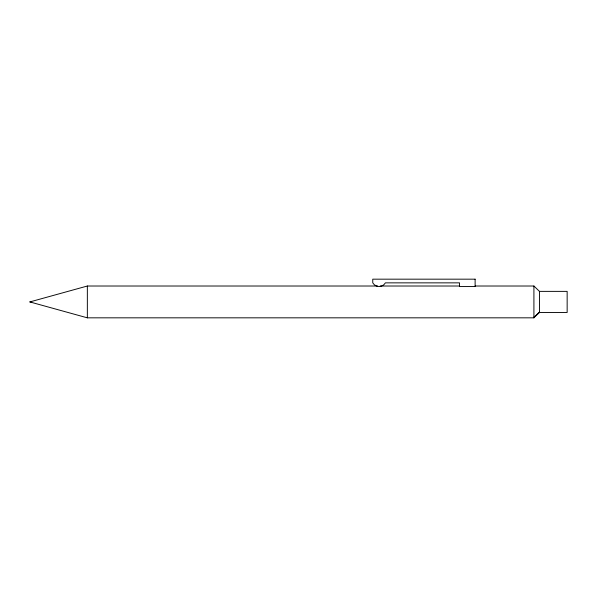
<?xml version="1.0" encoding="UTF-8"?>
<svg xmlns="http://www.w3.org/2000/svg" width="597" height="597" viewBox="0 0 597 597"><rect width="100%" height="100%" fill="white"/><g stroke="black" fill="none" stroke-linecap="round" stroke-linejoin="round"><path stroke-width="0.9" d="M377.446 286.015L87.349 286.015L29.85 301.925L87.349 317.828L533.912 317.828L539.457 312.186L533.912 317.291L539.457 312.47L567.15 312.47L567.15 291.373L539.457 291.373L533.912 286.015L475.122 286.015M380.244 286.015L459.533 286.015M29.85 301.925L31.708 301.925M539.457 291.373L539.457 312.47M533.912 286.015L533.912 317.828M87.349 286.015L87.349 317.828M475.122 279.172L372.752 279.172L372.752 282.859A7.298 7.298 0 0 0 385.416 282.859L459.533 282.859L459.533 286.553L475.122 286.553L475.122 279.172"/></g></svg>
